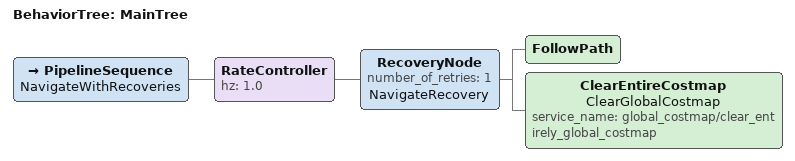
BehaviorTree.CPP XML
<root main_tree_to_execute="MainTree">
  <BehaviorTree ID="MainTree">
    <PipelineSequence name="NavigateWithRecoveries">
      <RateController hz="1.0">
        <RecoveryNode number_of_retries="1" name="NavigateRecovery">
          <FollowPath/>
          <ClearEntireCostmap name="ClearGlobalCostmap" service_name="global_costmap/clear_entirely_global_costmap"/>
        </RecoveryNode>
      </RateController>
    </PipelineSequence>
  </BehaviorTree>
</root>
